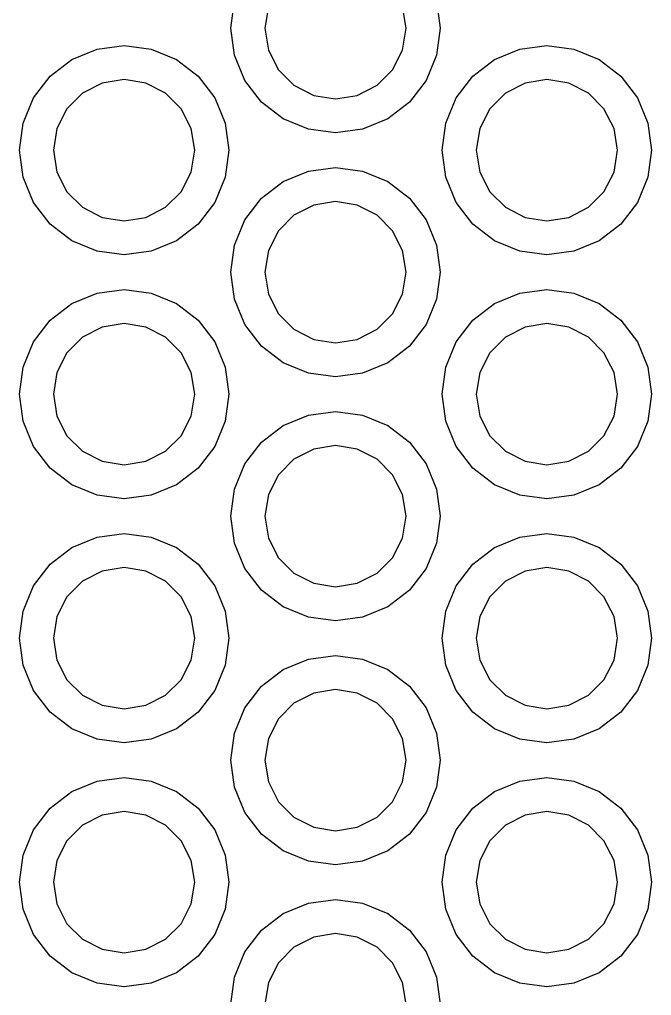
# Model space of a CAD drawing. Extents: x 0 to 6.5, y -7.51 to 0.
# Drawn here: x 0.9352 to 1.0779, y -4.6603 to -4.4398 of the extents above; entities that cross this region are included whole.
import ezdxf

# ---------------------------------------------------------------- set-up
doc = ezdxf.new("R2010")
doc.units = 0
doc.header["$MEASUREMENT"] = 0
doc.layers.add('BLACK', color=7, linetype='CONTINUOUS')

msp = doc.modelspace()

# ---------------------------------------------------------------- linework, layer by layer
at = {"layer": 'BLACK', "linetype": 'CONTINUOUS'}
for p, q in [((0.98289, -4.44175), (0.9837, -4.43564)), ((1.02933, -4.43564), (1.03014, -4.44175)), ((0.99135, -4.43683), (0.99057, -4.44175)), ((1.02246, -4.44175), (1.02168, -4.43683)), ((0.9837, -4.44787), (0.98289, -4.44175)), ((0.99057, -4.44175), (0.99135, -4.44668)), ((1.02168, -4.44668), (1.02246, -4.44175)), ((1.03014, -4.44175), (1.02933, -4.44787)), ((0.94697, -4.44885), (0.95267, -4.4465)), ((0.95267, -4.4465), (0.95878, -4.44569)), ((0.95878, -4.44569), (0.9649, -4.4465)), ((0.9649, -4.4465), (0.97059, -4.44885)), ((0.99135, -4.44668), (0.99362, -4.45112)), ((1.01942, -4.45112), (1.02168, -4.44668)), ((1.04244, -4.44885), (1.04814, -4.4465)), ((1.04814, -4.4465), (1.05425, -4.44569)), ((1.05425, -4.44569), (1.06036, -4.4465)), ((1.06036, -4.4465), (1.06606, -4.44885)), ((0.94208, -4.45261), (0.94697, -4.44885)), ((0.97059, -4.44885), (0.97549, -4.45261)), ((0.98606, -4.45356), (0.9837, -4.44787)), ((1.02933, -4.44787), (1.02697, -4.45356)), ((1.03755, -4.45261), (1.04244, -4.44885)), ((1.06606, -4.44885), (1.07095, -4.45261)), ((0.99362, -4.45112), (0.99714, -4.45465)), ((1.01589, -4.45465), (1.01942, -4.45112)), ((0.93833, -4.4575), (0.94208, -4.45261)), ((0.95878, -4.45337), (0.95386, -4.45415)), ((0.96371, -4.45415), (0.95878, -4.45337)), ((0.97549, -4.45261), (0.97924, -4.4575)), ((1.03379, -4.4575), (1.03755, -4.45261)), ((1.05425, -4.45337), (1.04932, -4.45415)), ((1.05918, -4.45415), (1.05425, -4.45337)), ((1.07095, -4.45261), (1.07471, -4.4575)), ((0.95386, -4.45415), (0.94941, -4.45641)), ((0.96816, -4.45641), (0.96371, -4.45415)), ((0.98981, -4.45846), (0.98606, -4.45356)), ((0.99714, -4.45465), (1.00159, -4.45692)), ((1.01144, -4.45692), (1.01589, -4.45465)), ((1.02697, -4.45356), (1.02322, -4.45846)), ((1.04932, -4.45415), (1.04488, -4.45641)), ((1.06362, -4.45641), (1.05918, -4.45415)), ((0.93597, -4.4632), (0.93833, -4.4575)), ((0.94941, -4.45641), (0.94588, -4.45994)), ((0.97168, -4.45994), (0.96816, -4.45641)), ((0.97924, -4.4575), (0.9816, -4.4632)), ((1.00159, -4.45692), (1.00652, -4.4577)), ((1.00652, -4.4577), (1.01144, -4.45692)), ((1.03143, -4.4632), (1.03379, -4.4575)), ((1.04488, -4.45641), (1.04135, -4.45994)), ((1.06715, -4.45994), (1.06362, -4.45641)), ((1.07471, -4.4575), (1.07707, -4.4632)), ((0.94588, -4.45994), (0.94362, -4.46439)), ((0.97395, -4.46439), (0.97168, -4.45994)), ((0.99471, -4.46221), (0.98981, -4.45846)), ((1.02322, -4.45846), (1.01833, -4.46221)), ((1.04135, -4.45994), (1.03909, -4.46439)), ((1.06941, -4.46439), (1.06715, -4.45994)), ((1.0004, -4.46457), (0.99471, -4.46221)), ((1.01833, -4.46221), (1.01263, -4.46457)), ((0.93516, -4.46931), (0.93597, -4.4632)), ((0.94362, -4.46439), (0.94284, -4.46931)), ((0.97473, -4.46931), (0.97395, -4.46439)), ((0.9816, -4.4632), (0.98241, -4.46931)), ((1.03063, -4.46931), (1.03143, -4.4632)), ((1.03909, -4.46439), (1.03831, -4.46931)), ((1.07019, -4.46931), (1.06941, -4.46439)), ((1.07707, -4.4632), (1.07787, -4.46931)), ((1.00652, -4.46538), (1.0004, -4.46457)), ((1.01263, -4.46457), (1.00652, -4.46538)), ((0.93597, -4.47543), (0.93516, -4.46931)), ((0.94284, -4.46931), (0.94362, -4.47424)), ((0.97395, -4.47424), (0.97473, -4.46931)), ((0.98241, -4.46931), (0.9816, -4.47543)), ((1.03143, -4.47543), (1.03063, -4.46931)), ((1.03831, -4.46931), (1.03909, -4.47424)), ((1.06941, -4.47424), (1.07019, -4.46931)), ((1.07787, -4.46931), (1.07707, -4.47543)), ((1.0004, -4.47405), (1.00652, -4.47325)), ((1.00652, -4.47325), (1.01263, -4.47405)), ((0.93833, -4.48112), (0.93597, -4.47543)), ((0.94362, -4.47424), (0.94588, -4.47868)), ((0.97168, -4.47868), (0.97395, -4.47424)), ((0.9816, -4.47543), (0.97924, -4.48112)), ((0.99471, -4.47641), (1.0004, -4.47405)), ((1.01263, -4.47405), (1.01833, -4.47641)), ((1.03379, -4.48112), (1.03143, -4.47543)), ((1.03909, -4.47424), (1.04135, -4.47868)), ((1.06715, -4.47868), (1.06941, -4.47424)), ((1.07707, -4.47543), (1.07471, -4.48112)), ((0.98981, -4.48017), (0.99471, -4.47641)), ((1.01833, -4.47641), (1.02322, -4.48017)), ((0.94588, -4.47868), (0.94941, -4.48221)), ((0.96816, -4.48221), (0.97168, -4.47868)), ((1.04135, -4.47868), (1.04488, -4.48221)), ((1.06362, -4.48221), (1.06715, -4.47868)), ((0.94208, -4.48602), (0.93833, -4.48112)), ((0.97924, -4.48112), (0.97549, -4.48602)), ((0.98606, -4.48506), (0.98981, -4.48017)), ((1.00159, -4.48171), (0.99714, -4.48397)), ((1.00652, -4.48093), (1.00159, -4.48171)), ((1.01144, -4.48171), (1.00652, -4.48093)), ((1.01589, -4.48397), (1.01144, -4.48171)), ((1.02322, -4.48017), (1.02697, -4.48506)), ((1.03755, -4.48602), (1.03379, -4.48112)), ((1.07471, -4.48112), (1.07095, -4.48602)), ((0.94941, -4.48221), (0.95386, -4.48448)), ((0.96371, -4.48448), (0.96816, -4.48221)), ((0.99714, -4.48397), (0.99362, -4.4875)), ((1.01942, -4.4875), (1.01589, -4.48397)), ((1.04488, -4.48221), (1.04932, -4.48448)), ((1.05918, -4.48448), (1.06362, -4.48221)), ((0.94697, -4.48977), (0.94208, -4.48602)), ((0.95386, -4.48448), (0.95878, -4.48526)), ((0.95878, -4.48526), (0.96371, -4.48448)), ((0.97549, -4.48602), (0.97059, -4.48977)), ((0.9837, -4.49076), (0.98606, -4.48506)), ((1.02697, -4.48506), (1.02933, -4.49076)), ((1.04244, -4.48977), (1.03755, -4.48602)), ((1.04932, -4.48448), (1.05425, -4.48526)), ((1.05425, -4.48526), (1.05918, -4.48448)), ((1.07095, -4.48602), (1.06606, -4.48977)), ((0.99362, -4.4875), (0.99135, -4.49194)), ((1.02168, -4.49194), (1.01942, -4.4875)), ((0.95267, -4.49213), (0.94697, -4.48977)), ((0.97059, -4.48977), (0.9649, -4.49213)), ((0.98289, -4.49687), (0.9837, -4.49076)), ((1.02933, -4.49076), (1.03014, -4.49687)), ((1.04814, -4.49213), (1.04244, -4.48977)), ((1.06606, -4.48977), (1.06036, -4.49213)), ((0.95878, -4.49293), (0.95267, -4.49213)), ((0.9649, -4.49213), (0.95878, -4.49293)), ((0.99135, -4.49194), (0.99057, -4.49687)), ((1.02246, -4.49687), (1.02168, -4.49194)), ((1.05425, -4.49293), (1.04814, -4.49213)), ((1.06036, -4.49213), (1.05425, -4.49293)), ((0.9837, -4.50299), (0.98289, -4.49687)), ((0.99057, -4.49687), (0.99135, -4.5018)), ((1.02168, -4.5018), (1.02246, -4.49687)), ((1.03014, -4.49687), (1.02933, -4.50299)), ((0.94697, -4.50397), (0.95267, -4.50161)), ((0.95267, -4.50161), (0.95878, -4.50081)), ((0.95878, -4.50081), (0.9649, -4.50161)), ((0.9649, -4.50161), (0.97059, -4.50397)), ((0.99135, -4.5018), (0.99362, -4.50624)), ((1.01942, -4.50624), (1.02168, -4.5018)), ((1.04244, -4.50397), (1.04814, -4.50161)), ((1.04814, -4.50161), (1.05425, -4.50081)), ((1.05425, -4.50081), (1.06036, -4.50161)), ((1.06036, -4.50161), (1.06606, -4.50397)), ((0.94208, -4.50773), (0.94697, -4.50397)), ((0.97059, -4.50397), (0.97549, -4.50773)), ((0.98606, -4.50868), (0.9837, -4.50299)), ((1.02933, -4.50299), (1.02697, -4.50868)), ((1.03755, -4.50773), (1.04244, -4.50397)), ((1.06606, -4.50397), (1.07095, -4.50773)), ((0.99362, -4.50624), (0.99714, -4.50977)), ((1.01589, -4.50977), (1.01942, -4.50624)), ((0.93833, -4.51262), (0.94208, -4.50773)), ((0.95878, -4.50849), (0.95386, -4.50927)), ((0.96371, -4.50927), (0.95878, -4.50849)), ((0.97549, -4.50773), (0.97924, -4.51262)), ((1.03379, -4.51262), (1.03755, -4.50773)), ((1.05425, -4.50849), (1.04932, -4.50927)), ((1.05918, -4.50927), (1.05425, -4.50849)), ((1.07095, -4.50773), (1.07471, -4.51262)), ((0.95386, -4.50927), (0.94941, -4.51153)), ((0.96816, -4.51153), (0.96371, -4.50927)), ((0.98981, -4.51357), (0.98606, -4.50868)), ((0.99714, -4.50977), (1.00159, -4.51204)), ((1.01144, -4.51204), (1.01589, -4.50977)), ((1.02697, -4.50868), (1.02322, -4.51357)), ((1.04932, -4.50927), (1.04488, -4.51153)), ((1.06362, -4.51153), (1.05918, -4.50927)), ((0.93597, -4.51832), (0.93833, -4.51262)), ((0.94941, -4.51153), (0.94588, -4.51506)), ((0.97168, -4.51506), (0.96816, -4.51153)), ((0.97924, -4.51262), (0.9816, -4.51832)), ((1.00159, -4.51204), (1.00652, -4.51282)), ((1.00652, -4.51282), (1.01144, -4.51204)), ((1.03143, -4.51832), (1.03379, -4.51262)), ((1.04488, -4.51153), (1.04135, -4.51506)), ((1.06715, -4.51506), (1.06362, -4.51153)), ((1.07471, -4.51262), (1.07707, -4.51832)), ((0.94588, -4.51506), (0.94362, -4.5195)), ((0.97395, -4.5195), (0.97168, -4.51506)), ((0.99471, -4.51733), (0.98981, -4.51357)), ((1.02322, -4.51357), (1.01833, -4.51733)), ((1.04135, -4.51506), (1.03909, -4.5195)), ((1.06941, -4.5195), (1.06715, -4.51506)), ((1.0004, -4.51969), (0.99471, -4.51733)), ((1.01833, -4.51733), (1.01263, -4.51969)), ((0.93516, -4.52443), (0.93597, -4.51832)), ((0.94362, -4.5195), (0.94284, -4.52443)), ((0.97473, -4.52443), (0.97395, -4.5195)), ((0.9816, -4.51832), (0.98241, -4.52443)), ((1.03063, -4.52443), (1.03143, -4.51832)), ((1.03909, -4.5195), (1.03831, -4.52443)), ((1.07019, -4.52443), (1.06941, -4.5195)), ((1.07707, -4.51832), (1.07787, -4.52443)), ((1.00652, -4.52049), (1.0004, -4.51969)), ((1.01263, -4.51969), (1.00652, -4.52049)), ((0.93597, -4.53054), (0.93516, -4.52443)), ((0.94284, -4.52443), (0.94362, -4.52936)), ((0.97395, -4.52936), (0.97473, -4.52443)), ((0.98241, -4.52443), (0.9816, -4.53054)), ((1.03143, -4.53054), (1.03063, -4.52443)), ((1.03831, -4.52443), (1.03909, -4.52936)), ((1.06941, -4.52936), (1.07019, -4.52443)), ((1.07787, -4.52443), (1.07707, -4.53054)), ((1.0004, -4.52917), (1.00652, -4.52837)), ((1.00652, -4.52837), (1.01263, -4.52917)), ((0.93833, -4.53624), (0.93597, -4.53054)), ((0.94362, -4.52936), (0.94588, -4.5338)), ((0.97168, -4.5338), (0.97395, -4.52936)), ((0.9816, -4.53054), (0.97924, -4.53624)), ((0.99471, -4.53153), (1.0004, -4.52917)), ((1.01263, -4.52917), (1.01833, -4.53153)), ((1.03379, -4.53624), (1.03143, -4.53054)), ((1.03909, -4.52936), (1.04135, -4.5338)), ((1.06715, -4.5338), (1.06941, -4.52936)), ((1.07707, -4.53054), (1.07471, -4.53624)), ((0.98981, -4.53529), (0.99471, -4.53153)), ((1.01833, -4.53153), (1.02322, -4.53529)), ((0.94588, -4.5338), (0.94941, -4.53733)), ((0.96816, -4.53733), (0.97168, -4.5338)), ((1.04135, -4.5338), (1.04488, -4.53733)), ((1.06362, -4.53733), (1.06715, -4.5338)), ((0.94208, -4.54113), (0.93833, -4.53624)), ((0.97924, -4.53624), (0.97549, -4.54113)), ((0.98606, -4.54018), (0.98981, -4.53529)), ((1.00159, -4.53683), (0.99714, -4.53909)), ((1.00652, -4.53604), (1.00159, -4.53683)), ((1.01144, -4.53683), (1.00652, -4.53604)), ((1.01589, -4.53909), (1.01144, -4.53683)), ((1.02322, -4.53529), (1.02697, -4.54018)), ((1.03755, -4.54113), (1.03379, -4.53624)), ((1.07471, -4.53624), (1.07095, -4.54113)), ((0.94941, -4.53733), (0.95386, -4.53959)), ((0.96371, -4.53959), (0.96816, -4.53733)), ((0.99714, -4.53909), (0.99362, -4.54262)), ((1.01942, -4.54262), (1.01589, -4.53909)), ((1.04488, -4.53733), (1.04932, -4.53959)), ((1.05918, -4.53959), (1.06362, -4.53733)), ((0.94697, -4.54489), (0.94208, -4.54113)), ((0.95386, -4.53959), (0.95878, -4.54037)), ((0.95878, -4.54037), (0.96371, -4.53959)), ((0.97549, -4.54113), (0.97059, -4.54489)), ((0.9837, -4.54588), (0.98606, -4.54018)), ((1.02697, -4.54018), (1.02933, -4.54588)), ((1.04244, -4.54489), (1.03755, -4.54113)), ((1.04932, -4.53959), (1.05425, -4.54037)), ((1.05425, -4.54037), (1.05918, -4.53959)), ((1.07095, -4.54113), (1.06606, -4.54489)), ((0.99362, -4.54262), (0.99135, -4.54706)), ((1.02168, -4.54706), (1.01942, -4.54262)), ((0.95267, -4.54725), (0.94697, -4.54489)), ((0.97059, -4.54489), (0.9649, -4.54725)), ((0.98289, -4.55199), (0.9837, -4.54588)), ((1.02933, -4.54588), (1.03014, -4.55199)), ((1.04814, -4.54725), (1.04244, -4.54489)), ((1.06606, -4.54489), (1.06036, -4.54725)), ((0.95878, -4.54805), (0.95267, -4.54725)), ((0.9649, -4.54725), (0.95878, -4.54805)), ((0.99135, -4.54706), (0.99057, -4.55199)), ((1.02246, -4.55199), (1.02168, -4.54706)), ((1.05425, -4.54805), (1.04814, -4.54725)), ((1.06036, -4.54725), (1.05425, -4.54805)), ((0.9837, -4.5581), (0.98289, -4.55199)), ((0.99057, -4.55199), (0.99135, -4.55692)), ((1.02168, -4.55692), (1.02246, -4.55199)), ((1.03014, -4.55199), (1.02933, -4.5581)), ((0.94697, -4.55909), (0.95267, -4.55673)), ((0.95267, -4.55673), (0.95878, -4.55593)), ((0.95878, -4.55593), (0.9649, -4.55673)), ((0.9649, -4.55673), (0.97059, -4.55909)), ((0.99135, -4.55692), (0.99362, -4.56136)), ((1.01942, -4.56136), (1.02168, -4.55692)), ((1.04244, -4.55909), (1.04814, -4.55673)), ((1.04814, -4.55673), (1.05425, -4.55593)), ((1.05425, -4.55593), (1.06036, -4.55673)), ((1.06036, -4.55673), (1.06606, -4.55909)), ((0.94208, -4.56285), (0.94697, -4.55909)), ((0.97059, -4.55909), (0.97549, -4.56285)), ((0.98606, -4.5638), (0.9837, -4.5581)), ((1.02933, -4.5581), (1.02697, -4.5638)), ((1.03755, -4.56285), (1.04244, -4.55909)), ((1.06606, -4.55909), (1.07095, -4.56285)), ((0.99362, -4.56136), (0.99714, -4.56489)), ((1.01589, -4.56489), (1.01942, -4.56136)), ((0.93833, -4.56774), (0.94208, -4.56285)), ((0.95878, -4.5636), (0.95386, -4.56438)), ((0.96371, -4.56438), (0.95878, -4.5636)), ((0.97549, -4.56285), (0.97924, -4.56774)), ((1.03379, -4.56774), (1.03755, -4.56285)), ((1.05425, -4.5636), (1.04932, -4.56438)), ((1.05918, -4.56438), (1.05425, -4.5636)), ((1.07095, -4.56285), (1.07471, -4.56774)), ((0.95386, -4.56438), (0.94941, -4.56665)), ((0.96816, -4.56665), (0.96371, -4.56438)), ((0.98981, -4.56869), (0.98606, -4.5638)), ((0.99714, -4.56489), (1.00159, -4.56715)), ((1.01144, -4.56715), (1.01589, -4.56489)), ((1.02697, -4.5638), (1.02322, -4.56869)), ((1.04932, -4.56438), (1.04488, -4.56665)), ((1.06362, -4.56665), (1.05918, -4.56438)), ((0.93597, -4.57343), (0.93833, -4.56774)), ((0.94941, -4.56665), (0.94588, -4.57018)), ((0.97168, -4.57018), (0.96816, -4.56665)), ((0.97924, -4.56774), (0.9816, -4.57343)), ((1.00159, -4.56715), (1.00652, -4.56793)), ((1.00652, -4.56793), (1.01144, -4.56715)), ((1.03143, -4.57343), (1.03379, -4.56774)), ((1.04488, -4.56665), (1.04135, -4.57018)), ((1.06715, -4.57018), (1.06362, -4.56665)), ((1.07471, -4.56774), (1.07707, -4.57343)), ((0.94588, -4.57018), (0.94362, -4.57462)), ((0.97395, -4.57462), (0.97168, -4.57018)), ((0.99471, -4.57245), (0.98981, -4.56869)), ((1.02322, -4.56869), (1.01833, -4.57245)), ((1.04135, -4.57018), (1.03909, -4.57462)), ((1.06941, -4.57462), (1.06715, -4.57018)), ((1.0004, -4.57481), (0.99471, -4.57245)), ((1.01833, -4.57245), (1.01263, -4.57481)), ((0.93516, -4.57955), (0.93597, -4.57343)), ((0.94362, -4.57462), (0.94284, -4.57955)), ((0.97473, -4.57955), (0.97395, -4.57462)), ((0.9816, -4.57343), (0.98241, -4.57955)), ((1.03063, -4.57955), (1.03143, -4.57343)), ((1.03909, -4.57462), (1.03831, -4.57955)), ((1.07019, -4.57955), (1.06941, -4.57462)), ((1.07707, -4.57343), (1.07787, -4.57955)), ((1.00652, -4.57561), (1.0004, -4.57481)), ((1.01263, -4.57481), (1.00652, -4.57561)), ((0.93597, -4.58566), (0.93516, -4.57955)), ((0.94284, -4.57955), (0.94362, -4.58448)), ((0.97395, -4.58448), (0.97473, -4.57955)), ((0.98241, -4.57955), (0.9816, -4.58566)), ((1.03143, -4.58566), (1.03063, -4.57955)), ((1.03831, -4.57955), (1.03909, -4.58448)), ((1.06941, -4.58448), (1.07019, -4.57955)), ((1.07787, -4.57955), (1.07707, -4.58566)), ((1.0004, -4.58429), (1.00652, -4.58349)), ((1.00652, -4.58349), (1.01263, -4.58429)), ((0.93833, -4.59136), (0.93597, -4.58566)), ((0.94362, -4.58448), (0.94588, -4.58892)), ((0.97168, -4.58892), (0.97395, -4.58448)), ((0.9816, -4.58566), (0.97924, -4.59136)), ((0.99471, -4.58665), (1.0004, -4.58429)), ((1.01263, -4.58429), (1.01833, -4.58665)), ((1.03379, -4.59136), (1.03143, -4.58566)), ((1.03909, -4.58448), (1.04135, -4.58892)), ((1.06715, -4.58892), (1.06941, -4.58448)), ((1.07707, -4.58566), (1.07471, -4.59136)), ((0.98981, -4.5904), (0.99471, -4.58665)), ((1.01833, -4.58665), (1.02322, -4.5904)), ((0.94588, -4.58892), (0.94941, -4.59245)), ((0.96816, -4.59245), (0.97168, -4.58892)), ((1.04135, -4.58892), (1.04488, -4.59245)), ((1.06362, -4.59245), (1.06715, -4.58892)), ((0.94208, -4.59625), (0.93833, -4.59136)), ((0.97924, -4.59136), (0.97549, -4.59625)), ((0.98606, -4.5953), (0.98981, -4.5904)), ((1.00159, -4.59194), (0.99714, -4.59421)), ((1.00652, -4.59116), (1.00159, -4.59194)), ((1.01144, -4.59194), (1.00652, -4.59116)), ((1.01589, -4.59421), (1.01144, -4.59194)), ((1.02322, -4.5904), (1.02697, -4.5953)), ((1.03755, -4.59625), (1.03379, -4.59136)), ((1.07471, -4.59136), (1.07095, -4.59625)), ((0.94941, -4.59245), (0.95386, -4.59471)), ((0.96371, -4.59471), (0.96816, -4.59245)), ((0.99714, -4.59421), (0.99362, -4.59774)), ((1.01942, -4.59774), (1.01589, -4.59421)), ((1.04488, -4.59245), (1.04932, -4.59471)), ((1.05918, -4.59471), (1.06362, -4.59245)), ((0.94697, -4.60001), (0.94208, -4.59625)), ((0.95386, -4.59471), (0.95878, -4.59549)), ((0.95878, -4.59549), (0.96371, -4.59471)), ((0.97549, -4.59625), (0.97059, -4.60001)), ((0.9837, -4.60099), (0.98606, -4.5953)), ((1.02697, -4.5953), (1.02933, -4.60099)), ((1.04244, -4.60001), (1.03755, -4.59625)), ((1.04932, -4.59471), (1.05425, -4.59549)), ((1.05425, -4.59549), (1.05918, -4.59471)), ((1.07095, -4.59625), (1.06606, -4.60001)), ((0.99362, -4.59774), (0.99135, -4.60218)), ((1.02168, -4.60218), (1.01942, -4.59774)), ((0.95267, -4.60237), (0.94697, -4.60001)), ((0.97059, -4.60001), (0.9649, -4.60237)), ((0.98289, -4.60711), (0.9837, -4.60099)), ((1.02933, -4.60099), (1.03014, -4.60711)), ((1.04814, -4.60237), (1.04244, -4.60001)), ((1.06606, -4.60001), (1.06036, -4.60237)), ((0.95878, -4.60317), (0.95267, -4.60237)), ((0.9649, -4.60237), (0.95878, -4.60317)), ((0.99135, -4.60218), (0.99057, -4.60711)), ((1.02246, -4.60711), (1.02168, -4.60218)), ((1.05425, -4.60317), (1.04814, -4.60237)), ((1.06036, -4.60237), (1.05425, -4.60317)), ((0.9837, -4.61322), (0.98289, -4.60711)), ((0.99057, -4.60711), (0.99135, -4.61203)), ((1.02168, -4.61203), (1.02246, -4.60711)), ((1.03014, -4.60711), (1.02933, -4.61322)), ((0.94697, -4.61421), (0.95267, -4.61185)), ((0.95267, -4.61185), (0.95878, -4.61104)), ((0.95878, -4.61104), (0.9649, -4.61185)), ((0.9649, -4.61185), (0.97059, -4.61421)), ((0.99135, -4.61203), (0.99362, -4.61648)), ((1.01942, -4.61648), (1.02168, -4.61203)), ((1.04244, -4.61421), (1.04814, -4.61185)), ((1.04814, -4.61185), (1.05425, -4.61104)), ((1.05425, -4.61104), (1.06036, -4.61185)), ((1.06036, -4.61185), (1.06606, -4.61421)), ((0.94208, -4.61796), (0.94697, -4.61421)), ((0.97059, -4.61421), (0.97549, -4.61796)), ((0.98606, -4.61892), (0.9837, -4.61322)), ((1.02933, -4.61322), (1.02697, -4.61892)), ((1.03755, -4.61796), (1.04244, -4.61421)), ((1.06606, -4.61421), (1.07095, -4.61796)), ((0.99362, -4.61648), (0.99714, -4.62001)), ((1.01589, -4.62001), (1.01942, -4.61648)), ((0.93833, -4.62286), (0.94208, -4.61796)), ((0.95878, -4.61872), (0.95386, -4.6195)), ((0.96371, -4.6195), (0.95878, -4.61872)), ((0.97549, -4.61796), (0.97924, -4.62286)), ((1.03379, -4.62286), (1.03755, -4.61796)), ((1.05425, -4.61872), (1.04932, -4.6195)), ((1.05918, -4.6195), (1.05425, -4.61872)), ((1.07095, -4.61796), (1.07471, -4.62286)), ((0.95386, -4.6195), (0.94941, -4.62177)), ((0.96816, -4.62177), (0.96371, -4.6195)), ((0.98981, -4.62381), (0.98606, -4.61892)), ((0.99714, -4.62001), (1.00159, -4.62227)), ((1.01144, -4.62227), (1.01589, -4.62001)), ((1.02697, -4.61892), (1.02322, -4.62381)), ((1.04932, -4.6195), (1.04488, -4.62177)), ((1.06362, -4.62177), (1.05918, -4.6195)), ((0.93597, -4.62855), (0.93833, -4.62286)), ((0.94941, -4.62177), (0.94588, -4.62529)), ((0.97168, -4.62529), (0.96816, -4.62177)), ((0.97924, -4.62286), (0.9816, -4.62855)), ((1.00159, -4.62227), (1.00652, -4.62305)), ((1.00652, -4.62305), (1.01144, -4.62227)), ((1.03143, -4.62855), (1.03379, -4.62286)), ((1.04488, -4.62177), (1.04135, -4.62529)), ((1.06715, -4.62529), (1.06362, -4.62177)), ((1.07471, -4.62286), (1.07707, -4.62855)), ((0.94588, -4.62529), (0.94362, -4.62974)), ((0.97395, -4.62974), (0.97168, -4.62529)), ((0.99471, -4.62756), (0.98981, -4.62381)), ((1.02322, -4.62381), (1.01833, -4.62756)), ((1.04135, -4.62529), (1.03909, -4.62974)), ((1.06941, -4.62974), (1.06715, -4.62529)), ((1.0004, -4.62992), (0.99471, -4.62756)), ((1.01833, -4.62756), (1.01263, -4.62992)), ((0.93516, -4.63467), (0.93597, -4.62855)), ((0.94362, -4.62974), (0.94284, -4.63467)), ((0.97473, -4.63467), (0.97395, -4.62974)), ((0.9816, -4.62855), (0.98241, -4.63467)), ((1.03063, -4.63467), (1.03143, -4.62855)), ((1.03909, -4.62974), (1.03831, -4.63467)), ((1.07019, -4.63467), (1.06941, -4.62974)), ((1.07707, -4.62855), (1.07787, -4.63467)), ((1.00652, -4.63073), (1.0004, -4.62992)), ((1.01263, -4.62992), (1.00652, -4.63073)), ((0.93597, -4.64078), (0.93516, -4.63467)), ((0.94284, -4.63467), (0.94362, -4.63959)), ((0.97395, -4.63959), (0.97473, -4.63467)), ((0.98241, -4.63467), (0.9816, -4.64078)), ((1.03143, -4.64078), (1.03063, -4.63467)), ((1.03831, -4.63467), (1.03909, -4.63959)), ((1.06941, -4.63959), (1.07019, -4.63467)), ((1.07787, -4.63467), (1.07707, -4.64078)), ((1.0004, -4.63941), (1.00652, -4.6386)), ((1.00652, -4.6386), (1.01263, -4.63941)), ((0.93833, -4.64648), (0.93597, -4.64078)), ((0.94362, -4.63959), (0.94588, -4.64404)), ((0.97168, -4.64404), (0.97395, -4.63959)), ((0.9816, -4.64078), (0.97924, -4.64648)), ((0.99471, -4.64177), (1.0004, -4.63941)), ((1.01263, -4.63941), (1.01833, -4.64177)), ((1.03379, -4.64648), (1.03143, -4.64078)), ((1.03909, -4.63959), (1.04135, -4.64404)), ((1.06715, -4.64404), (1.06941, -4.63959)), ((1.07707, -4.64078), (1.07471, -4.64648)), ((0.98981, -4.64552), (0.99471, -4.64177)), ((1.01833, -4.64177), (1.02322, -4.64552)), ((0.94588, -4.64404), (0.94941, -4.64757)), ((0.96816, -4.64757), (0.97168, -4.64404)), ((1.04135, -4.64404), (1.04488, -4.64757)), ((1.06362, -4.64757), (1.06715, -4.64404)), ((0.94208, -4.65137), (0.93833, -4.64648)), ((0.97924, -4.64648), (0.97549, -4.65137)), ((0.98606, -4.65041), (0.98981, -4.64552)), ((1.00159, -4.64706), (0.99714, -4.64933)), ((1.00652, -4.64628), (1.00159, -4.64706)), ((1.01144, -4.64706), (1.00652, -4.64628)), ((1.01589, -4.64933), (1.01144, -4.64706)), ((1.02322, -4.64552), (1.02697, -4.65041)), ((1.03755, -4.65137), (1.03379, -4.64648)), ((1.07471, -4.64648), (1.07095, -4.65137)), ((0.94941, -4.64757), (0.95386, -4.64983)), ((0.96371, -4.64983), (0.96816, -4.64757)), ((0.99714, -4.64933), (0.99362, -4.65285)), ((1.01942, -4.65285), (1.01589, -4.64933)), ((1.04488, -4.64757), (1.04932, -4.64983)), ((1.05918, -4.64983), (1.06362, -4.64757)), ((0.94697, -4.65512), (0.94208, -4.65137)), ((0.95386, -4.64983), (0.95878, -4.65061)), ((0.95878, -4.65061), (0.96371, -4.64983)), ((0.97549, -4.65137), (0.97059, -4.65512)), ((0.9837, -4.65611), (0.98606, -4.65041)), ((1.02697, -4.65041), (1.02933, -4.65611)), ((1.04244, -4.65512), (1.03755, -4.65137)), ((1.04932, -4.64983), (1.05425, -4.65061)), ((1.05425, -4.65061), (1.05918, -4.64983)), ((1.07095, -4.65137), (1.06606, -4.65512)), ((0.99362, -4.65285), (0.99135, -4.6573)), ((1.02168, -4.6573), (1.01942, -4.65285)), ((0.95267, -4.65748), (0.94697, -4.65512)), ((0.97059, -4.65512), (0.9649, -4.65748)), ((0.98289, -4.66223), (0.9837, -4.65611)), ((1.02933, -4.65611), (1.03014, -4.66223)), ((1.04814, -4.65748), (1.04244, -4.65512)), ((1.06606, -4.65512), (1.06036, -4.65748)), ((0.95878, -4.65829), (0.95267, -4.65748)), ((0.9649, -4.65748), (0.95878, -4.65829)), ((0.99135, -4.6573), (0.99057, -4.66223)), ((1.02246, -4.66223), (1.02168, -4.6573)), ((1.05425, -4.65829), (1.04814, -4.65748)), ((1.06036, -4.65748), (1.05425, -4.65829))]:
    msp.add_line(p, q, dxfattribs=at)

doc.saveas('drawing.dxf')
